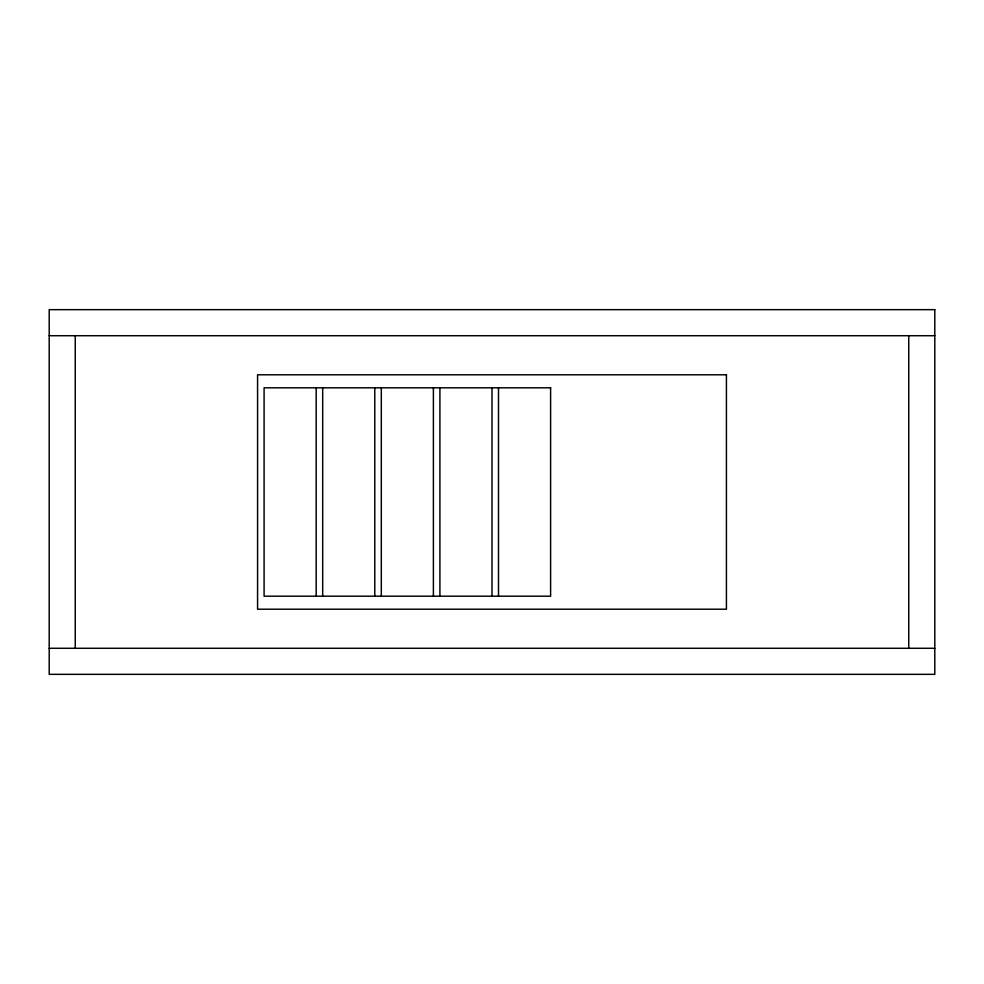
<?xml version="1.0" encoding="UTF-8"?>
<svg xmlns="http://www.w3.org/2000/svg" width="984" height="984" viewBox="0 0 984 984"><rect width="100%" height="100%" fill="white"/><g stroke="black" fill="none" stroke-linecap="round" stroke-linejoin="round"><path stroke-width="1.48" d="M49.2 335.716L934.8 335.716M49.2 648.284L934.8 648.284M908.749 335.716L908.749 648.284M498.507 387.807L498.507 596.193M492 387.807L492 596.193M439.909 387.807L439.909 596.193M433.391 387.807L433.391 596.193M381.3 387.807L381.3 596.193M374.793 387.807L374.793 596.193M322.691 387.807L322.691 596.193M316.184 387.807L316.184 596.193M75.251 335.716L75.251 648.284M934.8 309.665L49.2 309.665L49.2 674.335L934.8 674.335L934.8 309.665M726.426 374.793L257.574 374.793L257.574 609.207L726.426 609.207L726.426 374.793M550.609 387.807L264.093 387.807L264.093 596.193L550.609 596.193L550.609 387.807"/></g></svg>
